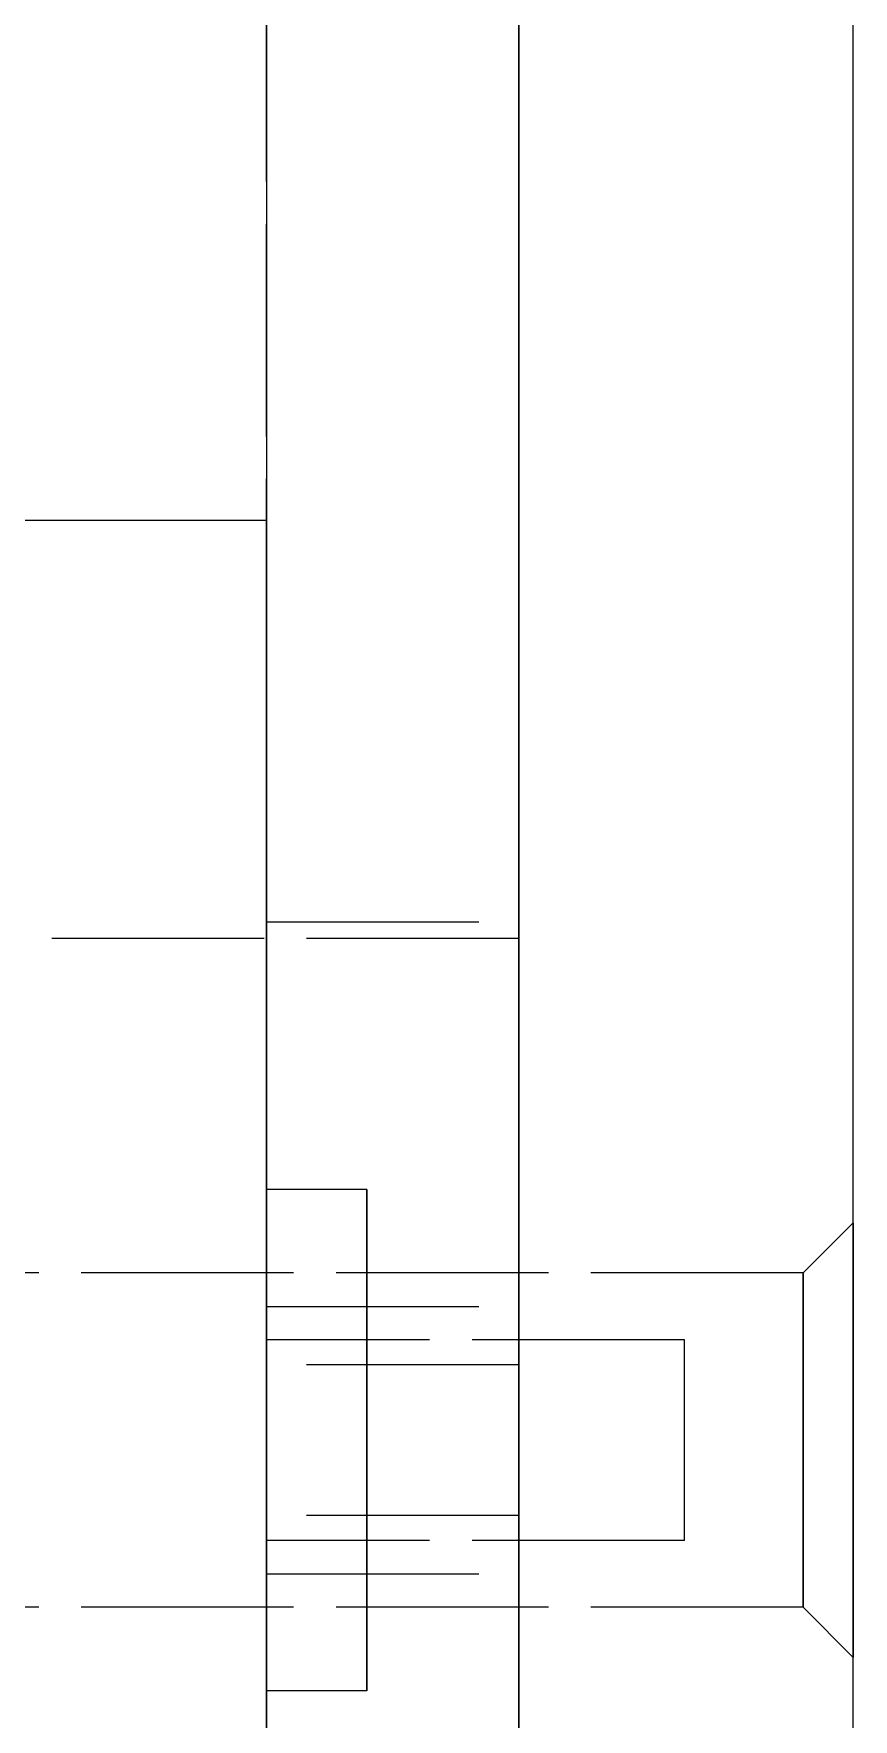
# Model space of a CAD drawing. Header units: millimetres. Extents: x -13 to 161, y -140 to 67.
# Drawn here: x 121.86 to 126.76, y -54.57 to -44.49 of the extents above; entities that cross this region are included whole.
import ezdxf

# ---------------------------------------------------------------- set-up
doc = ezdxf.new("R2010")
doc.units = ezdxf.units.MM
doc.linetypes.add('DASHED', pattern=[1.524, 1.27, -0.254])
doc.layers.add('HIDDEN', color=8, linetype='DASHED')
doc.layers.add('VISIBLE', color=7, linetype='CONTINUOUS')

msp = doc.modelspace()

# ---------------------------------------------------------------- linework, layer by layer
at = {"layer": 'HIDDEN'}
for points in [[(123.25, -117), (123.25, -11.5)], [(124.76, -117), (124.76, -11.5)], [(124.76, -77.4), (124.76, -28.4)], [(126.76, -77.4), (126.76, -28.4)], [(123.25, -52.9), (123.25, -52.8127), (123.25, -52.7254), (123.25, -52.6381), (123.25, -52.55079), (123.25, -52.46349), (123.25, -52.37619), (123.25, -52.28889), (123.25, -52.20159), (123.25, -52.11429), (123.25, -52.02698), (123.25, -51.93968), (123.25, -51.85238), (123.25, -51.76508), (123.25, -51.67778), (123.25, -51.59048), (123.25, -51.50317), (123.25, -51.41587), (123.25, -51.32857), (123.25, -51.24127), (123.25, -51.15397), (123.25, -51.06667), (123.25, -50.97937), (123.25, -50.89206), (123.25, -50.80476), (123.25, -50.71746), (123.25, -50.63016), (123.25, -50.54286), (123.25, -50.45556), (123.25, -50.36825), (123.25, -50.28095), (123.25, -50.19365), (123.25, -50.10635), (123.25, -50.01905), (123.25, -49.93175), (123.25, -49.84444), (123.25, -49.75714), (123.25, -49.66984), (123.25, -49.58254), (123.25, -49.49524), (123.25, -49.40794), (123.25, -49.32063), (123.25, -49.23333), (123.25, -49.14603), (123.25, -49.05873), (123.25, -48.97143), (123.25, -48.88413), (123.25, -48.79683), (123.25, -48.70952), (123.25, -48.62222), (123.25, -48.53492), (123.25, -48.44762), (123.25, -48.36032), (123.25, -48.27302), (123.25, -48.18571), (123.25, -48.09841), (123.25, -48.01111), (123.25, -47.92381), (123.25, -47.83651), (123.25, -47.74921), (123.25, -47.6619), (123.25, -47.5746), (123.25, -47.4873), (123.25, -47.4)], [(123.25, -47.4), (123.25, -47.5746), (123.25, -47.74921), (123.25, -47.92381), (123.25, -48.09841), (123.25, -48.27302), (123.25, -48.44762), (123.25, -48.62222), (123.25, -48.79683), (123.25, -48.97143), (123.25, -49.14603), (123.25, -49.32063), (123.25, -49.49524), (123.25, -49.66984), (123.25, -49.84444), (123.25, -50.01905), (123.25, -50.19365), (123.25, -50.36825), (123.25, -50.54286), (123.25, -50.71746), (123.25, -50.89206), (123.25, -51.06667), (123.25, -51.24127), (123.25, -51.41587), (123.25, -51.59048), (123.25, -51.76508), (123.25, -51.93968), (123.25, -52.11429), (123.25, -52.28889), (123.25, -52.46349), (123.25, -52.6381), (123.25, -52.8127), (123.25, -52.9873), (123.25, -53.1619), (123.25, -53.33651), (123.25, -53.51111), (123.25, -53.68571), (123.25, -53.86032), (123.25, -54.03492), (123.25, -54.20952), (123.25, -54.38413), (123.25, -54.55873), (123.25, -54.73333)], [(123.25, -54.62222), (123.25, -54.52381), (123.25, -54.4254), (123.25, -54.32698), (123.25, -54.22857), (123.25, -54.13016), (123.25, -54.03175), (123.25, -53.93333), (123.25, -53.83492), (123.25, -53.73651), (123.25, -53.6381), (123.25, -53.53968), (123.25, -53.44127), (123.25, -53.34286), (123.25, -53.24444), (123.25, -53.14603), (123.25, -53.04762), (123.25, -52.94921), (123.25, -52.85079), (123.25, -52.75238), (123.25, -52.65397), (123.25, -52.55556), (123.25, -52.45714), (123.25, -52.35873), (123.25, -52.26032), (123.25, -52.1619), (123.25, -52.06349), (123.25, -51.96508), (123.25, -51.86667), (123.25, -51.76825), (123.25, -51.66984), (123.25, -51.57143), (123.25, -51.47302), (123.25, -51.3746), (123.25, -51.27619), (123.25, -51.17778), (123.25, -51.07937), (123.25, -50.98095), (123.25, -50.88254), (123.25, -50.78413), (123.25, -50.68571), (123.25, -50.5873), (123.25, -50.48889), (123.25, -50.39048), (123.25, -50.29206), (123.25, -50.19365), (123.25, -50.09524), (123.25, -49.99683), (123.25, -49.89841), (123.25, -49.8)], [(123.25, -49.8), (123.25, -49.89841), (123.25, -49.99683), (123.25, -50.09524), (123.25, -50.19365), (123.25, -50.29206), (123.25, -50.39048), (123.25, -50.48889), (123.25, -50.5873), (123.25, -50.68571), (123.25, -50.78413), (123.25, -50.88254), (123.25, -50.98095), (123.25, -51.07937), (123.25, -51.17778), (123.25, -51.27619), (123.25, -51.3746), (123.25, -51.47302), (123.25, -51.57143), (123.25, -51.66984), (123.25, -51.76825), (123.25, -51.86667), (123.25, -51.96508), (123.25, -52.06349), (123.25, -52.1619), (123.25, -52.26032), (123.25, -52.35873), (123.25, -52.45714), (123.25, -52.55556), (123.25, -52.65397), (123.25, -52.75238), (123.25, -52.85079), (123.25, -52.94921), (123.25, -53.04762), (123.25, -53.14603), (123.25, -53.24444), (123.25, -53.34286), (123.25, -53.44127), (123.25, -53.53968), (123.25, -53.6381), (123.25, -53.73651), (123.25, -53.83492), (123.25, -53.93333), (123.25, -54.03175), (123.25, -54.13016), (123.25, -54.22857), (123.25, -54.32698), (123.25, -54.4254), (123.25, -54.52381), (123.25, -54.62222)], [(123.25, -49.8), (124.76, -49.8)], [(124.76, -54.62222), (124.76, -54.52381), (124.76, -54.4254), (124.76, -54.32698), (124.76, -54.22857), (124.76, -54.13016), (124.76, -54.03175), (124.76, -53.93333), (124.76, -53.83492), (124.76, -53.73651), (124.76, -53.6381), (124.76, -53.53968), (124.76, -53.44127), (124.76, -53.34286), (124.76, -53.24444), (124.76, -53.14603), (124.76, -53.04762), (124.76, -52.94921), (124.76, -52.85079), (124.76, -52.75238), (124.76, -52.65397), (124.76, -52.55556), (124.76, -52.45714), (124.76, -52.35873), (124.76, -52.26032), (124.76, -52.1619), (124.76, -52.06349), (124.76, -51.96508), (124.76, -51.86667), (124.76, -51.76825), (124.76, -51.66984), (124.76, -51.57143), (124.76, -51.47302), (124.76, -51.3746), (124.76, -51.27619), (124.76, -51.17778), (124.76, -51.07937), (124.76, -50.98095), (124.76, -50.88254), (124.76, -50.78413), (124.76, -50.68571), (124.76, -50.5873), (124.76, -50.48889), (124.76, -50.39048), (124.76, -50.29206), (124.76, -50.19365), (124.76, -50.09524), (124.76, -49.99683), (124.76, -49.89841), (124.76, -49.8)], [(124.76, -49.8), (124.76, -49.89841), (124.76, -49.99683), (124.76, -50.09524), (124.76, -50.19365), (124.76, -50.29206), (124.76, -50.39048), (124.76, -50.48889), (124.76, -50.5873), (124.76, -50.68571), (124.76, -50.78413), (124.76, -50.88254), (124.76, -50.98095), (124.76, -51.07937), (124.76, -51.17778), (124.76, -51.27619), (124.76, -51.3746), (124.76, -51.47302), (124.76, -51.57143), (124.76, -51.66984), (124.76, -51.76825), (124.76, -51.86667), (124.76, -51.96508), (124.76, -52.06349), (124.76, -52.1619), (124.76, -52.26032), (124.76, -52.35873), (124.76, -52.45714), (124.76, -52.55556), (124.76, -52.65397), (124.76, -52.75238), (124.76, -52.85079), (124.76, -52.94921), (124.76, -53.04762), (124.76, -53.14603), (124.76, -53.24444), (124.76, -53.34286), (124.76, -53.44127), (124.76, -53.53968), (124.76, -53.6381), (124.76, -53.73651), (124.76, -53.83492), (124.76, -53.93333), (124.76, -54.03175), (124.76, -54.13016), (124.76, -54.22857), (124.76, -54.32698), (124.76, -54.4254), (124.76, -54.52381), (124.76, -54.62222)], [(124.76, -49.9), (104.76, -49.9)], [(124.76, -52.9), (124.76, -52.85238), (124.76, -52.80476), (124.76, -52.75714), (124.76, -52.70952), (124.76, -52.6619), (124.76, -52.61429), (124.76, -52.56667), (124.76, -52.51905), (124.76, -52.47143), (124.76, -52.42381), (124.76, -52.37619), (124.76, -52.32857), (124.76, -52.28095), (124.76, -52.23333), (124.76, -52.18571), (124.76, -52.1381), (124.76, -52.09048), (124.76, -52.04286), (124.76, -51.99524), (124.76, -51.94762), (124.76, -51.9), (124.76, -51.85238), (124.76, -51.80476), (124.76, -51.75714), (124.76, -51.70952), (124.76, -51.6619), (124.76, -51.61429), (124.76, -51.56667), (124.76, -51.51905), (124.76, -51.47143), (124.76, -51.42381), (124.76, -51.37619), (124.76, -51.32857), (124.76, -51.28095), (124.76, -51.23333), (124.76, -51.18571), (124.76, -51.1381), (124.76, -51.09048), (124.76, -51.04286), (124.76, -50.99524), (124.76, -50.94762), (124.76, -50.9), (124.76, -50.85238), (124.76, -50.80476), (124.76, -50.75714), (124.76, -50.70952), (124.76, -50.6619), (124.76, -50.61429), (124.76, -50.56667), (124.76, -50.51905), (124.76, -50.47143), (124.76, -50.42381), (124.76, -50.37619), (124.76, -50.32857), (124.76, -50.28095), (124.76, -50.23333), (124.76, -50.18571), (124.76, -50.1381), (124.76, -50.09048), (124.76, -50.04286), (124.76, -49.99524), (124.76, -49.94762), (124.76, -49.9)], [(124.76, -49.9), (124.76, -49.99524), (124.76, -50.09048), (124.76, -50.18571), (124.76, -50.28095), (124.76, -50.37619), (124.76, -50.47143), (124.76, -50.56667), (124.76, -50.6619), (124.76, -50.75714), (124.76, -50.85238), (124.76, -50.94762), (124.76, -51.04286), (124.76, -51.1381), (124.76, -51.23333), (124.76, -51.32857), (124.76, -51.42381), (124.76, -51.51905), (124.76, -51.61429), (124.76, -51.70952), (124.76, -51.80476), (124.76, -51.9), (124.76, -51.99524), (124.76, -52.09048), (124.76, -52.18571), (124.76, -52.28095), (124.76, -52.37619), (124.76, -52.47143), (124.76, -52.56667), (124.76, -52.6619), (124.76, -52.75714), (124.76, -52.85238), (124.76, -52.94762), (124.76, -53.04286), (124.76, -53.1381), (124.76, -53.23333), (124.76, -53.32857), (124.76, -53.42381), (124.76, -53.51905), (124.76, -53.61429), (124.76, -53.70952), (124.76, -53.80476), (124.76, -53.9), (124.76, -53.99524), (124.76, -54.09048), (124.76, -54.18571), (124.76, -54.28095), (124.76, -54.37619), (124.76, -54.47143), (124.76, -54.56667), (124.76, -54.6619)], [(123.25, -52.9), (123.25, -52.87619), (123.25, -52.85238), (123.25, -52.82857), (123.25, -52.80476), (123.25, -52.78095), (123.25, -52.75714), (123.25, -52.73333), (123.25, -52.70952), (123.25, -52.68571), (123.25, -52.6619), (123.25, -52.6381), (123.25, -52.61429), (123.25, -52.59048), (123.25, -52.56667), (123.25, -52.54286), (123.25, -52.51905), (123.25, -52.49524), (123.25, -52.47143), (123.25, -52.44762), (123.25, -52.42381), (123.25, -52.4), (123.25, -52.37619), (123.25, -52.35238), (123.25, -52.32857), (123.25, -52.30476), (123.25, -52.28095), (123.25, -52.25714), (123.25, -52.23333), (123.25, -52.20952), (123.25, -52.18571), (123.25, -52.1619), (123.25, -52.1381), (123.25, -52.11429), (123.25, -52.09048), (123.25, -52.06667), (123.25, -52.04286), (123.25, -52.01905), (123.25, -51.99524), (123.25, -51.97143), (123.25, -51.94762), (123.25, -51.92381), (123.25, -51.9), (123.25, -51.87619), (123.25, -51.85238), (123.25, -51.82857), (123.25, -51.80476), (123.25, -51.78095), (123.25, -51.75714), (123.25, -51.73333), (123.25, -51.70952), (123.25, -51.68571), (123.25, -51.6619), (123.25, -51.6381), (123.25, -51.61429), (123.25, -51.59048), (123.25, -51.56667), (123.25, -51.54286), (123.25, -51.51905), (123.25, -51.49524), (123.25, -51.47143), (123.25, -51.44762), (123.25, -51.42381), (123.25, -51.4)], [(123.25, -51.4), (123.25, -51.44762), (123.25, -51.49524), (123.25, -51.54286), (123.25, -51.59048), (123.25, -51.6381), (123.25, -51.68571), (123.25, -51.73333), (123.25, -51.78095), (123.25, -51.82857), (123.25, -51.87619), (123.25, -51.92381), (123.25, -51.97143), (123.25, -52.01905), (123.25, -52.06667), (123.25, -52.11429), (123.25, -52.1619), (123.25, -52.20952), (123.25, -52.25714), (123.25, -52.30476), (123.25, -52.35238), (123.25, -52.4), (123.25, -52.44762), (123.25, -52.49524), (123.25, -52.54286), (123.25, -52.59048), (123.25, -52.6381), (123.25, -52.68571), (123.25, -52.73333), (123.25, -52.78095), (123.25, -52.82857), (123.25, -52.87619), (123.25, -52.92381), (123.25, -52.97143), (123.25, -53.01905), (123.25, -53.06667), (123.25, -53.11429), (123.25, -53.1619), (123.25, -53.20952), (123.25, -53.25714), (123.25, -53.30476), (123.25, -53.35238), (123.25, -53.4), (123.25, -53.44762), (123.25, -53.49524), (123.25, -53.54286), (123.25, -53.59048), (123.25, -53.6381), (123.25, -53.68571), (123.25, -53.73333), (123.25, -53.78095), (123.25, -53.82857), (123.25, -53.87619), (123.25, -53.92381), (123.25, -53.97143), (123.25, -54.01905), (123.25, -54.06667), (123.25, -54.11429), (123.25, -54.1619), (123.25, -54.20952), (123.25, -54.25714), (123.25, -54.30476), (123.25, -54.35238), (123.25, -54.4)], [(123.85, -51.4), (123.25, -51.4)], [(123.85, -52.9), (123.85, -52.87619), (123.85, -52.85238), (123.85, -52.82857), (123.85, -52.80476), (123.85, -52.78095), (123.85, -52.75714), (123.85, -52.73333), (123.85, -52.70952), (123.85, -52.68571), (123.85, -52.6619), (123.85, -52.6381), (123.85, -52.61429), (123.85, -52.59048), (123.85, -52.56667), (123.85, -52.54286), (123.85, -52.51905), (123.85, -52.49524), (123.85, -52.47143), (123.85, -52.44762), (123.85, -52.42381), (123.85, -52.4), (123.85, -52.37619), (123.85, -52.35238), (123.85, -52.32857), (123.85, -52.30476), (123.85, -52.28095), (123.85, -52.25714), (123.85, -52.23333), (123.85, -52.20952), (123.85, -52.18571), (123.85, -52.1619), (123.85, -52.1381), (123.85, -52.11429), (123.85, -52.09048), (123.85, -52.06667), (123.85, -52.04286), (123.85, -52.01905), (123.85, -51.99524), (123.85, -51.97143), (123.85, -51.94762), (123.85, -51.92381), (123.85, -51.9), (123.85, -51.87619), (123.85, -51.85238), (123.85, -51.82857), (123.85, -51.80476), (123.85, -51.78095), (123.85, -51.75714), (123.85, -51.73333), (123.85, -51.70952), (123.85, -51.68571), (123.85, -51.6619), (123.85, -51.6381), (123.85, -51.61429), (123.85, -51.59048), (123.85, -51.56667), (123.85, -51.54286), (123.85, -51.51905), (123.85, -51.49524), (123.85, -51.47143), (123.85, -51.44762), (123.85, -51.42381), (123.85, -51.4)], [(123.85, -51.4), (123.85, -51.44762), (123.85, -51.49524), (123.85, -51.54286), (123.85, -51.59048), (123.85, -51.6381), (123.85, -51.68571), (123.85, -51.73333), (123.85, -51.78095), (123.85, -51.82857), (123.85, -51.87619), (123.85, -51.92381), (123.85, -51.97143), (123.85, -52.01905), (123.85, -52.06667), (123.85, -52.11429), (123.85, -52.1619), (123.85, -52.20952), (123.85, -52.25714), (123.85, -52.30476), (123.85, -52.35238), (123.85, -52.4), (123.85, -52.44762), (123.85, -52.49524), (123.85, -52.54286), (123.85, -52.59048), (123.85, -52.6381), (123.85, -52.68571), (123.85, -52.73333), (123.85, -52.78095), (123.85, -52.82857), (123.85, -52.87619), (123.85, -52.92381), (123.85, -52.97143), (123.85, -53.01905), (123.85, -53.06667), (123.85, -53.11429), (123.85, -53.1619), (123.85, -53.20952), (123.85, -53.25714), (123.85, -53.30476), (123.85, -53.35238), (123.85, -53.4), (123.85, -53.44762), (123.85, -53.49524), (123.85, -53.54286), (123.85, -53.59048), (123.85, -53.6381), (123.85, -53.68571), (123.85, -53.73333), (123.85, -53.78095), (123.85, -53.82857), (123.85, -53.87619), (123.85, -53.92381), (123.85, -53.97143), (123.85, -54.01905), (123.85, -54.06667), (123.85, -54.11429), (123.85, -54.1619), (123.85, -54.20952), (123.85, -54.25714), (123.85, -54.30476), (123.85, -54.35238), (123.85, -54.4)], [(126.46, -51.9), (126.76, -51.6)], [(126.76, -52.9), (126.76, -52.87937), (126.76, -52.85873), (126.76, -52.8381), (126.76, -52.81746), (126.76, -52.79683), (126.76, -52.77619), (126.76, -52.75556), (126.76, -52.73492), (126.76, -52.71429), (126.76, -52.69365), (126.76, -52.67302), (126.76, -52.65238), (126.76, -52.63175), (126.76, -52.61111), (126.76, -52.59048), (126.76, -52.56984), (126.76, -52.54921), (126.76, -52.52857), (126.76, -52.50794), (126.76, -52.4873), (126.76, -52.46667), (126.76, -52.44603), (126.76, -52.4254), (126.76, -52.40476), (126.76, -52.38413), (126.76, -52.36349), (126.76, -52.34286), (126.76, -52.32222), (126.76, -52.30159), (126.76, -52.28095), (126.76, -52.26032), (126.76, -52.23968), (126.76, -52.21905), (126.76, -52.19841), (126.76, -52.17778), (126.76, -52.15714), (126.76, -52.13651), (126.76, -52.11587), (126.76, -52.09524), (126.76, -52.0746), (126.76, -52.05397), (126.76, -52.03333), (126.76, -52.0127), (126.76, -51.99206), (126.76, -51.97143), (126.76, -51.95079), (126.76, -51.93016), (126.76, -51.90952), (126.76, -51.88889), (126.76, -51.86825), (126.76, -51.84762), (126.76, -51.82698), (126.76, -51.80635), (126.76, -51.78571), (126.76, -51.76508), (126.76, -51.74444), (126.76, -51.72381), (126.76, -51.70317), (126.76, -51.68254), (126.76, -51.6619), (126.76, -51.64127), (126.76, -51.62063), (126.76, -51.6)], [(126.76, -51.6), (126.76, -51.64127), (126.76, -51.68254), (126.76, -51.72381), (126.76, -51.76508), (126.76, -51.80635), (126.76, -51.84762), (126.76, -51.88889), (126.76, -51.93016), (126.76, -51.97143), (126.76, -52.0127), (126.76, -52.05397), (126.76, -52.09524), (126.76, -52.13651), (126.76, -52.17778), (126.76, -52.21905), (126.76, -52.26032), (126.76, -52.30159), (126.76, -52.34286), (126.76, -52.38413), (126.76, -52.4254), (126.76, -52.46667), (126.76, -52.50794), (126.76, -52.54921), (126.76, -52.59048), (126.76, -52.63175), (126.76, -52.67302), (126.76, -52.71429), (126.76, -52.75556), (126.76, -52.79683), (126.76, -52.8381), (126.76, -52.87937), (126.76, -52.92063), (126.76, -52.9619), (126.76, -53.00317), (126.76, -53.04444), (126.76, -53.08571), (126.76, -53.12698), (126.76, -53.16825), (126.76, -53.20952), (126.76, -53.25079), (126.76, -53.29206), (126.76, -53.33333), (126.76, -53.3746), (126.76, -53.41587), (126.76, -53.45714), (126.76, -53.49841), (126.76, -53.53968), (126.76, -53.58095), (126.76, -53.62222), (126.76, -53.66349), (126.76, -53.70476), (126.76, -53.74603), (126.76, -53.7873), (126.76, -53.82857), (126.76, -53.86984), (126.76, -53.91111), (126.76, -53.95238), (126.76, -53.99365), (126.76, -54.03492), (126.76, -54.07619), (126.76, -54.11746), (126.76, -54.15873), (126.76, -54.2)], [(126.46, -51.9), (98.06, -51.9)], [(126.46, -52.9), (126.46, -52.88413), (126.46, -52.86825), (126.46, -52.85238), (126.46, -52.83651), (126.46, -52.82063), (126.46, -52.80476), (126.46, -52.78889), (126.46, -52.77302), (126.46, -52.75714), (126.46, -52.74127), (126.46, -52.7254), (126.46, -52.70952), (126.46, -52.69365), (126.46, -52.67778), (126.46, -52.6619), (126.46, -52.64603), (126.46, -52.63016), (126.46, -52.61429), (126.46, -52.59841), (126.46, -52.58254), (126.46, -52.56667), (126.46, -52.55079), (126.46, -52.53492), (126.46, -52.51905), (126.46, -52.50317), (126.46, -52.4873), (126.46, -52.47143), (126.46, -52.45556), (126.46, -52.43968), (126.46, -52.42381), (126.46, -52.40794), (126.46, -52.39206), (126.46, -52.37619), (126.46, -52.36032), (126.46, -52.34444), (126.46, -52.32857), (126.46, -52.3127), (126.46, -52.29683), (126.46, -52.28095), (126.46, -52.26508), (126.46, -52.24921), (126.46, -52.23333), (126.46, -52.21746), (126.46, -52.20159), (126.46, -52.18571), (126.46, -52.16984), (126.46, -52.15397), (126.46, -52.1381), (126.46, -52.12222), (126.46, -52.10635), (126.46, -52.09048), (126.46, -52.0746), (126.46, -52.05873), (126.46, -52.04286), (126.46, -52.02698), (126.46, -52.01111), (126.46, -51.99524), (126.46, -51.97937), (126.46, -51.96349), (126.46, -51.94762), (126.46, -51.93175), (126.46, -51.91587), (126.46, -51.9)], [(126.46, -51.9), (126.46, -51.93175), (126.46, -51.96349), (126.46, -51.99524), (126.46, -52.02698), (126.46, -52.05873), (126.46, -52.09048), (126.46, -52.12222), (126.46, -52.15397), (126.46, -52.18571), (126.46, -52.21746), (126.46, -52.24921), (126.46, -52.28095), (126.46, -52.3127), (126.46, -52.34444), (126.46, -52.37619), (126.46, -52.40794), (126.46, -52.43968), (126.46, -52.47143), (126.46, -52.50317), (126.46, -52.53492), (126.46, -52.56667), (126.46, -52.59841), (126.46, -52.63016), (126.46, -52.6619), (126.46, -52.69365), (126.46, -52.7254), (126.46, -52.75714), (126.46, -52.78889), (126.46, -52.82063), (126.46, -52.85238), (126.46, -52.88413), (126.46, -52.91587), (126.46, -52.94762), (126.46, -52.97937), (126.46, -53.01111), (126.46, -53.04286), (126.46, -53.0746), (126.46, -53.10635), (126.46, -53.1381), (126.46, -53.16984), (126.46, -53.20159), (126.46, -53.23333), (126.46, -53.26508), (126.46, -53.29683), (126.46, -53.32857), (126.46, -53.36032), (126.46, -53.39206), (126.46, -53.42381), (126.46, -53.45556), (126.46, -53.4873), (126.46, -53.51905), (126.46, -53.55079), (126.46, -53.58254), (126.46, -53.61429), (126.46, -53.64603), (126.46, -53.67778), (126.46, -53.70952), (126.46, -53.74127), (126.46, -53.77302), (126.46, -53.80476), (126.46, -53.83651), (126.46, -53.86825), (126.46, -53.9)], [(123.25, -52.45), (123.25, -52.44444), (123.25, -52.43889), (123.25, -52.43333), (123.25, -52.42778), (123.25, -52.42222), (123.25, -52.41667), (123.25, -52.41111), (123.25, -52.40556), (123.25, -52.4), (123.25, -52.39444), (123.25, -52.38889), (123.25, -52.38333), (123.25, -52.37778), (123.25, -52.37222), (123.25, -52.36667), (123.25, -52.36111), (123.25, -52.35556), (123.25, -52.35), (123.25, -52.34444), (123.25, -52.33889), (123.25, -52.33333), (123.25, -52.32778), (123.25, -52.32222), (123.25, -52.31667), (123.25, -52.31111), (123.25, -52.30556), (123.25, -52.3), (123.25, -52.29444), (123.25, -52.28889), (123.25, -52.28333), (123.25, -52.27778), (123.25, -52.27222), (123.25, -52.26667), (123.25, -52.26111), (123.25, -52.25556), (123.25, -52.25), (123.25, -52.24444), (123.25, -52.23889), (123.25, -52.23333), (123.25, -52.22778), (123.25, -52.22222), (123.25, -52.21667), (123.25, -52.21111), (123.25, -52.20556), (123.25, -52.2), (123.25, -52.19444), (123.25, -52.18889), (123.25, -52.18333), (123.25, -52.17778), (123.25, -52.17222), (123.25, -52.16667), (123.25, -52.16111), (123.25, -52.15556), (123.25, -52.15), (123.25, -52.14444), (123.25, -52.13889), (123.25, -52.13333), (123.25, -52.12778), (123.25, -52.12222), (123.25, -52.11667), (123.25, -52.11111), (123.25, -52.10556), (123.25, -52.1)], [(123.25, -52.1), (123.25, -52.10556), (123.25, -52.11111), (123.25, -52.11667), (123.25, -52.12222), (123.25, -52.12778), (123.25, -52.13333), (123.25, -52.13889), (123.25, -52.14444), (123.25, -52.15), (123.25, -52.15556), (123.25, -52.16111), (123.25, -52.16667), (123.25, -52.17222), (123.25, -52.17778), (123.25, -52.18333), (123.25, -52.18889), (123.25, -52.19444), (123.25, -52.2), (123.25, -52.20556), (123.25, -52.21111), (123.25, -52.21667), (123.25, -52.22222), (123.25, -52.22778), (123.25, -52.23333), (123.25, -52.23889), (123.25, -52.24444), (123.25, -52.25), (123.25, -52.25556), (123.25, -52.26111), (123.25, -52.26667), (123.25, -52.27222), (123.25, -52.27778), (123.25, -52.28333), (123.25, -52.28889), (123.25, -52.29444), (123.25, -52.3), (123.25, -52.30556), (123.25, -52.31111), (123.25, -52.31667), (123.25, -52.32222), (123.25, -52.32778), (123.25, -52.33333), (123.25, -52.33889), (123.25, -52.34444), (123.25, -52.35), (123.25, -52.35556), (123.25, -52.36111), (123.25, -52.36667), (123.25, -52.37222), (123.25, -52.37778), (123.25, -52.38333), (123.25, -52.38889), (123.25, -52.39444), (123.25, -52.4), (123.25, -52.40556), (123.25, -52.41111), (123.25, -52.41667), (123.25, -52.42222), (123.25, -52.42778), (123.25, -52.43333), (123.25, -52.43889), (123.25, -52.44444), (123.25, -52.45)], [(123.25, -52.45), (123.25, -52.44444), (123.25, -52.43889), (123.25, -52.43333), (123.25, -52.42778), (123.25, -52.42222), (123.25, -52.41667), (123.25, -52.41111), (123.25, -52.40556), (123.25, -52.4), (123.25, -52.39444), (123.25, -52.38889), (123.25, -52.38333), (123.25, -52.37778), (123.25, -52.37222), (123.25, -52.36667), (123.25, -52.36111), (123.25, -52.35556), (123.25, -52.35), (123.25, -52.34444), (123.25, -52.33889), (123.25, -52.33333), (123.25, -52.32778), (123.25, -52.32222), (123.25, -52.31667), (123.25, -52.31111), (123.25, -52.30556), (123.25, -52.3), (123.25, -52.29444), (123.25, -52.28889), (123.25, -52.28333), (123.25, -52.27778), (123.25, -52.27222), (123.25, -52.26667), (123.25, -52.26111), (123.25, -52.25556), (123.25, -52.25), (123.25, -52.24444), (123.25, -52.23889), (123.25, -52.23333), (123.25, -52.22778), (123.25, -52.22222), (123.25, -52.21667), (123.25, -52.21111), (123.25, -52.20556), (123.25, -52.2), (123.25, -52.19444), (123.25, -52.18889), (123.25, -52.18333), (123.25, -52.17778), (123.25, -52.17222), (123.25, -52.16667), (123.25, -52.16111), (123.25, -52.15556), (123.25, -52.15), (123.25, -52.14444), (123.25, -52.13889), (123.25, -52.13333), (123.25, -52.12778), (123.25, -52.12222), (123.25, -52.11667), (123.25, -52.11111), (123.25, -52.10556), (123.25, -52.1)], [(123.25, -52.1), (123.25, -52.10556), (123.25, -52.11111), (123.25, -52.11667), (123.25, -52.12222), (123.25, -52.12778), (123.25, -52.13333), (123.25, -52.13889), (123.25, -52.14444), (123.25, -52.15), (123.25, -52.15556), (123.25, -52.16111), (123.25, -52.16667), (123.25, -52.17222), (123.25, -52.17778), (123.25, -52.18333), (123.25, -52.18889), (123.25, -52.19444), (123.25, -52.2), (123.25, -52.20556), (123.25, -52.21111), (123.25, -52.21667), (123.25, -52.22222), (123.25, -52.22778), (123.25, -52.23333), (123.25, -52.23889), (123.25, -52.24444), (123.25, -52.25), (123.25, -52.25556), (123.25, -52.26111), (123.25, -52.26667), (123.25, -52.27222), (123.25, -52.27778), (123.25, -52.28333), (123.25, -52.28889), (123.25, -52.29444), (123.25, -52.3), (123.25, -52.30556), (123.25, -52.31111), (123.25, -52.31667), (123.25, -52.32222), (123.25, -52.32778), (123.25, -52.33333), (123.25, -52.33889), (123.25, -52.34444), (123.25, -52.35), (123.25, -52.35556), (123.25, -52.36111), (123.25, -52.36667), (123.25, -52.37222), (123.25, -52.37778), (123.25, -52.38333), (123.25, -52.38889), (123.25, -52.39444), (123.25, -52.4), (123.25, -52.40556), (123.25, -52.41111), (123.25, -52.41667), (123.25, -52.42222), (123.25, -52.42778), (123.25, -52.43333), (123.25, -52.43889), (123.25, -52.44444), (123.25, -52.45)], [(123.25, -52.1), (124.76, -52.1)], [(123.25, -52.1), (124.76, -52.1)], [(124.76, -52.45), (124.76, -52.44444), (124.76, -52.43889), (124.76, -52.43333), (124.76, -52.42778), (124.76, -52.42222), (124.76, -52.41667), (124.76, -52.41111), (124.76, -52.40556), (124.76, -52.4), (124.76, -52.39444), (124.76, -52.38889), (124.76, -52.38333), (124.76, -52.37778), (124.76, -52.37222), (124.76, -52.36667), (124.76, -52.36111), (124.76, -52.35556), (124.76, -52.35), (124.76, -52.34444), (124.76, -52.33889), (124.76, -52.33333), (124.76, -52.32778), (124.76, -52.32222), (124.76, -52.31667), (124.76, -52.31111), (124.76, -52.30556), (124.76, -52.3), (124.76, -52.29444), (124.76, -52.28889), (124.76, -52.28333), (124.76, -52.27778), (124.76, -52.27222), (124.76, -52.26667), (124.76, -52.26111), (124.76, -52.25556), (124.76, -52.25), (124.76, -52.24444), (124.76, -52.23889), (124.76, -52.23333), (124.76, -52.22778), (124.76, -52.22222), (124.76, -52.21667), (124.76, -52.21111), (124.76, -52.20556), (124.76, -52.2), (124.76, -52.19444), (124.76, -52.18889), (124.76, -52.18333), (124.76, -52.17778), (124.76, -52.17222), (124.76, -52.16667), (124.76, -52.16111), (124.76, -52.15556), (124.76, -52.15), (124.76, -52.14444), (124.76, -52.13889), (124.76, -52.13333), (124.76, -52.12778), (124.76, -52.12222), (124.76, -52.11667), (124.76, -52.11111), (124.76, -52.10556), (124.76, -52.1)], [(124.76, -52.1), (124.76, -52.10556), (124.76, -52.11111), (124.76, -52.11667), (124.76, -52.12222), (124.76, -52.12778), (124.76, -52.13333), (124.76, -52.13889), (124.76, -52.14444), (124.76, -52.15), (124.76, -52.15556), (124.76, -52.16111), (124.76, -52.16667), (124.76, -52.17222), (124.76, -52.17778), (124.76, -52.18333), (124.76, -52.18889), (124.76, -52.19444), (124.76, -52.2), (124.76, -52.20556), (124.76, -52.21111), (124.76, -52.21667), (124.76, -52.22222), (124.76, -52.22778), (124.76, -52.23333), (124.76, -52.23889), (124.76, -52.24444), (124.76, -52.25), (124.76, -52.25556), (124.76, -52.26111), (124.76, -52.26667), (124.76, -52.27222), (124.76, -52.27778), (124.76, -52.28333), (124.76, -52.28889), (124.76, -52.29444), (124.76, -52.3), (124.76, -52.30556), (124.76, -52.31111), (124.76, -52.31667), (124.76, -52.32222), (124.76, -52.32778), (124.76, -52.33333), (124.76, -52.33889), (124.76, -52.34444), (124.76, -52.35), (124.76, -52.35556), (124.76, -52.36111), (124.76, -52.36667), (124.76, -52.37222), (124.76, -52.37778), (124.76, -52.38333), (124.76, -52.38889), (124.76, -52.39444), (124.76, -52.4), (124.76, -52.40556), (124.76, -52.41111), (124.76, -52.41667), (124.76, -52.42222), (124.76, -52.42778), (124.76, -52.43333), (124.76, -52.43889), (124.76, -52.44444), (124.76, -52.45)], [(124.76, -52.45), (124.76, -52.44444), (124.76, -52.43889), (124.76, -52.43333), (124.76, -52.42778), (124.76, -52.42222), (124.76, -52.41667), (124.76, -52.41111), (124.76, -52.40556), (124.76, -52.4), (124.76, -52.39444), (124.76, -52.38889), (124.76, -52.38333), (124.76, -52.37778), (124.76, -52.37222), (124.76, -52.36667), (124.76, -52.36111), (124.76, -52.35556), (124.76, -52.35), (124.76, -52.34444), (124.76, -52.33889), (124.76, -52.33333), (124.76, -52.32778), (124.76, -52.32222), (124.76, -52.31667), (124.76, -52.31111), (124.76, -52.30556), (124.76, -52.3), (124.76, -52.29444), (124.76, -52.28889), (124.76, -52.28333), (124.76, -52.27778), (124.76, -52.27222), (124.76, -52.26667), (124.76, -52.26111), (124.76, -52.25556), (124.76, -52.25), (124.76, -52.24444), (124.76, -52.23889), (124.76, -52.23333), (124.76, -52.22778), (124.76, -52.22222), (124.76, -52.21667), (124.76, -52.21111), (124.76, -52.20556), (124.76, -52.2), (124.76, -52.19444), (124.76, -52.18889), (124.76, -52.18333), (124.76, -52.17778), (124.76, -52.17222), (124.76, -52.16667), (124.76, -52.16111), (124.76, -52.15556), (124.76, -52.15), (124.76, -52.14444), (124.76, -52.13889), (124.76, -52.13333), (124.76, -52.12778), (124.76, -52.12222), (124.76, -52.11667), (124.76, -52.11111), (124.76, -52.10556), (124.76, -52.1)], [(124.76, -52.1), (124.76, -52.10556), (124.76, -52.11111), (124.76, -52.11667), (124.76, -52.12222), (124.76, -52.12778), (124.76, -52.13333), (124.76, -52.13889), (124.76, -52.14444), (124.76, -52.15), (124.76, -52.15556), (124.76, -52.16111), (124.76, -52.16667), (124.76, -52.17222), (124.76, -52.17778), (124.76, -52.18333), (124.76, -52.18889), (124.76, -52.19444), (124.76, -52.2), (124.76, -52.20556), (124.76, -52.21111), (124.76, -52.21667), (124.76, -52.22222), (124.76, -52.22778), (124.76, -52.23333), (124.76, -52.23889), (124.76, -52.24444), (124.76, -52.25), (124.76, -52.25556), (124.76, -52.26111), (124.76, -52.26667), (124.76, -52.27222), (124.76, -52.27778), (124.76, -52.28333), (124.76, -52.28889), (124.76, -52.29444), (124.76, -52.3), (124.76, -52.30556), (124.76, -52.31111), (124.76, -52.31667), (124.76, -52.32222), (124.76, -52.32778), (124.76, -52.33333), (124.76, -52.33889), (124.76, -52.34444), (124.76, -52.35), (124.76, -52.35556), (124.76, -52.36111), (124.76, -52.36667), (124.76, -52.37222), (124.76, -52.37778), (124.76, -52.38333), (124.76, -52.38889), (124.76, -52.39444), (124.76, -52.4), (124.76, -52.40556), (124.76, -52.41111), (124.76, -52.41667), (124.76, -52.42222), (124.76, -52.42778), (124.76, -52.43333), (124.76, -52.43889), (124.76, -52.44444), (124.76, -52.45)], [(123.25, -53.5), (123.25, -52.3)], [(123.25, -53.5), (123.25, -52.3)], [(123.25, -53.5), (123.25, -52.3)], [(123.25, -53.5), (123.25, -52.3)], [(125.75, -52.3), (123.25, -52.3)], [(125.75, -52.3), (123.25, -52.3)], [(125.75, -52.3), (123.25, -52.3)], [(125.75, -52.3), (123.25, -52.3)], [(125.75, -53.5), (125.75, -52.3)], [(125.75, -53.5), (125.75, -52.3)], [(125.75, -53.5), (125.75, -52.3)], [(125.75, -53.5), (125.75, -52.3)], [(123.25, -53.35), (123.25, -52.45)], [(123.25, -52.45), (123.25, -53.35)], [(123.25, -53.35), (123.25, -52.45)], [(123.25, -52.45), (123.25, -53.35)], [(124.76, -52.45), (123.25, -52.45)], [(124.76, -52.45), (123.25, -52.45)], [(124.76, -52.45), (123.25, -52.45)], [(124.76, -52.45), (123.25, -52.45)], [(124.76, -53.35), (124.76, -52.45)], [(124.76, -52.45), (124.76, -53.35)], [(124.76, -53.35), (124.76, -52.45)], [(124.76, -52.45), (124.76, -53.35)], [(123.25, -54.64603), (123.25, -54.55873), (123.25, -54.47143), (123.25, -54.38413), (123.25, -54.29683), (123.25, -54.20952), (123.25, -54.12222), (123.25, -54.03492), (123.25, -53.94762), (123.25, -53.86032), (123.25, -53.77302), (123.25, -53.68571), (123.25, -53.59841), (123.25, -53.51111), (123.25, -53.42381), (123.25, -53.33651), (123.25, -53.24921), (123.25, -53.1619), (123.25, -53.0746), (123.25, -52.9873), (123.25, -52.9)], [(123.25, -54.4), (123.25, -54.37619), (123.25, -54.35238), (123.25, -54.32857), (123.25, -54.30476), (123.25, -54.28095), (123.25, -54.25714), (123.25, -54.23333), (123.25, -54.20952), (123.25, -54.18571), (123.25, -54.1619), (123.25, -54.1381), (123.25, -54.11429), (123.25, -54.09048), (123.25, -54.06667), (123.25, -54.04286), (123.25, -54.01905), (123.25, -53.99524), (123.25, -53.97143), (123.25, -53.94762), (123.25, -53.92381), (123.25, -53.9), (123.25, -53.87619), (123.25, -53.85238), (123.25, -53.82857), (123.25, -53.80476), (123.25, -53.78095), (123.25, -53.75714), (123.25, -53.73333), (123.25, -53.70952), (123.25, -53.68571), (123.25, -53.6619), (123.25, -53.6381), (123.25, -53.61429), (123.25, -53.59048), (123.25, -53.56667), (123.25, -53.54286), (123.25, -53.51905), (123.25, -53.49524), (123.25, -53.47143), (123.25, -53.44762), (123.25, -53.42381), (123.25, -53.4), (123.25, -53.37619), (123.25, -53.35238), (123.25, -53.32857), (123.25, -53.30476), (123.25, -53.28095), (123.25, -53.25714), (123.25, -53.23333), (123.25, -53.20952), (123.25, -53.18571), (123.25, -53.1619), (123.25, -53.1381), (123.25, -53.11429), (123.25, -53.09048), (123.25, -53.06667), (123.25, -53.04286), (123.25, -53.01905), (123.25, -52.99524), (123.25, -52.97143), (123.25, -52.94762), (123.25, -52.92381), (123.25, -52.9)], [(123.85, -54.4), (123.85, -54.37619), (123.85, -54.35238), (123.85, -54.32857), (123.85, -54.30476), (123.85, -54.28095), (123.85, -54.25714), (123.85, -54.23333), (123.85, -54.20952), (123.85, -54.18571), (123.85, -54.1619), (123.85, -54.1381), (123.85, -54.11429), (123.85, -54.09048), (123.85, -54.06667), (123.85, -54.04286), (123.85, -54.01905), (123.85, -53.99524), (123.85, -53.97143), (123.85, -53.94762), (123.85, -53.92381), (123.85, -53.9), (123.85, -53.87619), (123.85, -53.85238), (123.85, -53.82857), (123.85, -53.80476), (123.85, -53.78095), (123.85, -53.75714), (123.85, -53.73333), (123.85, -53.70952), (123.85, -53.68571), (123.85, -53.6619), (123.85, -53.6381), (123.85, -53.61429), (123.85, -53.59048), (123.85, -53.56667), (123.85, -53.54286), (123.85, -53.51905), (123.85, -53.49524), (123.85, -53.47143), (123.85, -53.44762), (123.85, -53.42381), (123.85, -53.4), (123.85, -53.37619), (123.85, -53.35238), (123.85, -53.32857), (123.85, -53.30476), (123.85, -53.28095), (123.85, -53.25714), (123.85, -53.23333), (123.85, -53.20952), (123.85, -53.18571), (123.85, -53.1619), (123.85, -53.1381), (123.85, -53.11429), (123.85, -53.09048), (123.85, -53.06667), (123.85, -53.04286), (123.85, -53.01905), (123.85, -52.99524), (123.85, -52.97143), (123.85, -52.94762), (123.85, -52.92381), (123.85, -52.9)], [(124.76, -54.61429), (124.76, -54.56667), (124.76, -54.51905), (124.76, -54.47143), (124.76, -54.42381), (124.76, -54.37619), (124.76, -54.32857), (124.76, -54.28095), (124.76, -54.23333), (124.76, -54.18571), (124.76, -54.1381), (124.76, -54.09048), (124.76, -54.04286), (124.76, -53.99524), (124.76, -53.94762), (124.76, -53.9), (124.76, -53.85238), (124.76, -53.80476), (124.76, -53.75714), (124.76, -53.70952), (124.76, -53.6619), (124.76, -53.61429), (124.76, -53.56667), (124.76, -53.51905), (124.76, -53.47143), (124.76, -53.42381), (124.76, -53.37619), (124.76, -53.32857), (124.76, -53.28095), (124.76, -53.23333), (124.76, -53.18571), (124.76, -53.1381), (124.76, -53.09048), (124.76, -53.04286), (124.76, -52.99524), (124.76, -52.94762), (124.76, -52.9)], [(126.46, -53.9), (126.46, -53.88413), (126.46, -53.86825), (126.46, -53.85238), (126.46, -53.83651), (126.46, -53.82063), (126.46, -53.80476), (126.46, -53.78889), (126.46, -53.77302), (126.46, -53.75714), (126.46, -53.74127), (126.46, -53.7254), (126.46, -53.70952), (126.46, -53.69365), (126.46, -53.67778), (126.46, -53.6619), (126.46, -53.64603), (126.46, -53.63016), (126.46, -53.61429), (126.46, -53.59841), (126.46, -53.58254), (126.46, -53.56667), (126.46, -53.55079), (126.46, -53.53492), (126.46, -53.51905), (126.46, -53.50317), (126.46, -53.4873), (126.46, -53.47143), (126.46, -53.45556), (126.46, -53.43968), (126.46, -53.42381), (126.46, -53.40794), (126.46, -53.39206), (126.46, -53.37619), (126.46, -53.36032), (126.46, -53.34444), (126.46, -53.32857), (126.46, -53.3127), (126.46, -53.29683), (126.46, -53.28095), (126.46, -53.26508), (126.46, -53.24921), (126.46, -53.23333), (126.46, -53.21746), (126.46, -53.20159), (126.46, -53.18571), (126.46, -53.16984), (126.46, -53.15397), (126.46, -53.1381), (126.46, -53.12222), (126.46, -53.10635), (126.46, -53.09048), (126.46, -53.0746), (126.46, -53.05873), (126.46, -53.04286), (126.46, -53.02698), (126.46, -53.01111), (126.46, -52.99524), (126.46, -52.97937), (126.46, -52.96349), (126.46, -52.94762), (126.46, -52.93175), (126.46, -52.91587), (126.46, -52.9)], [(126.76, -54.2), (126.76, -54.17937), (126.76, -54.15873), (126.76, -54.1381), (126.76, -54.11746), (126.76, -54.09683), (126.76, -54.07619), (126.76, -54.05556), (126.76, -54.03492), (126.76, -54.01429), (126.76, -53.99365), (126.76, -53.97302), (126.76, -53.95238), (126.76, -53.93175), (126.76, -53.91111), (126.76, -53.89048), (126.76, -53.86984), (126.76, -53.84921), (126.76, -53.82857), (126.76, -53.80794), (126.76, -53.7873), (126.76, -53.76667), (126.76, -53.74603), (126.76, -53.7254), (126.76, -53.70476), (126.76, -53.68413), (126.76, -53.66349), (126.76, -53.64286), (126.76, -53.62222), (126.76, -53.60159), (126.76, -53.58095), (126.76, -53.56032), (126.76, -53.53968), (126.76, -53.51905), (126.76, -53.49841), (126.76, -53.47778), (126.76, -53.45714), (126.76, -53.43651), (126.76, -53.41587), (126.76, -53.39524), (126.76, -53.3746), (126.76, -53.35397), (126.76, -53.33333), (126.76, -53.3127), (126.76, -53.29206), (126.76, -53.27143), (126.76, -53.25079), (126.76, -53.23016), (126.76, -53.20952), (126.76, -53.18889), (126.76, -53.16825), (126.76, -53.14762), (126.76, -53.12698), (126.76, -53.10635), (126.76, -53.08571), (126.76, -53.06508), (126.76, -53.04444), (126.76, -53.02381), (126.76, -53.00317), (126.76, -52.98254), (126.76, -52.9619), (126.76, -52.94127), (126.76, -52.92063), (126.76, -52.9)], [(123.25, -53.35), (123.25, -53.35556), (123.25, -53.36111), (123.25, -53.36667), (123.25, -53.37222), (123.25, -53.37778), (123.25, -53.38333), (123.25, -53.38889), (123.25, -53.39444), (123.25, -53.4), (123.25, -53.40556), (123.25, -53.41111), (123.25, -53.41667), (123.25, -53.42222), (123.25, -53.42778), (123.25, -53.43333), (123.25, -53.43889), (123.25, -53.44444), (123.25, -53.45), (123.25, -53.45556), (123.25, -53.46111), (123.25, -53.46667), (123.25, -53.47222), (123.25, -53.47778), (123.25, -53.48333), (123.25, -53.48889), (123.25, -53.49444), (123.25, -53.5), (123.25, -53.50556), (123.25, -53.51111), (123.25, -53.51667), (123.25, -53.52222), (123.25, -53.52778), (123.25, -53.53333), (123.25, -53.53889), (123.25, -53.54444), (123.25, -53.55), (123.25, -53.55556), (123.25, -53.56111), (123.25, -53.56667), (123.25, -53.57222), (123.25, -53.57778), (123.25, -53.58333), (123.25, -53.58889), (123.25, -53.59444), (123.25, -53.6), (123.25, -53.60556), (123.25, -53.61111), (123.25, -53.61667), (123.25, -53.62222), (123.25, -53.62778), (123.25, -53.63333), (123.25, -53.63889), (123.25, -53.64444), (123.25, -53.65), (123.25, -53.65556), (123.25, -53.66111), (123.25, -53.66667), (123.25, -53.67222), (123.25, -53.67778), (123.25, -53.68333), (123.25, -53.68889), (123.25, -53.69444), (123.25, -53.7)], [(123.25, -53.7), (123.25, -53.69444), (123.25, -53.68889), (123.25, -53.68333), (123.25, -53.67778), (123.25, -53.67222), (123.25, -53.66667), (123.25, -53.66111), (123.25, -53.65556), (123.25, -53.65), (123.25, -53.64444), (123.25, -53.63889), (123.25, -53.63333), (123.25, -53.62778), (123.25, -53.62222), (123.25, -53.61667), (123.25, -53.61111), (123.25, -53.60556), (123.25, -53.6), (123.25, -53.59444), (123.25, -53.58889), (123.25, -53.58333), (123.25, -53.57778), (123.25, -53.57222), (123.25, -53.56667), (123.25, -53.56111), (123.25, -53.55556), (123.25, -53.55), (123.25, -53.54444), (123.25, -53.53889), (123.25, -53.53333), (123.25, -53.52778), (123.25, -53.52222), (123.25, -53.51667), (123.25, -53.51111), (123.25, -53.50556), (123.25, -53.5), (123.25, -53.49444), (123.25, -53.48889), (123.25, -53.48333), (123.25, -53.47778), (123.25, -53.47222), (123.25, -53.46667), (123.25, -53.46111), (123.25, -53.45556), (123.25, -53.45), (123.25, -53.44444), (123.25, -53.43889), (123.25, -53.43333), (123.25, -53.42778), (123.25, -53.42222), (123.25, -53.41667), (123.25, -53.41111), (123.25, -53.40556), (123.25, -53.4), (123.25, -53.39444), (123.25, -53.38889), (123.25, -53.38333), (123.25, -53.37778), (123.25, -53.37222), (123.25, -53.36667), (123.25, -53.36111), (123.25, -53.35556), (123.25, -53.35)], [(123.25, -53.35), (123.25, -53.35556), (123.25, -53.36111), (123.25, -53.36667), (123.25, -53.37222), (123.25, -53.37778), (123.25, -53.38333), (123.25, -53.38889), (123.25, -53.39444), (123.25, -53.4), (123.25, -53.40556), (123.25, -53.41111), (123.25, -53.41667), (123.25, -53.42222), (123.25, -53.42778), (123.25, -53.43333), (123.25, -53.43889), (123.25, -53.44444), (123.25, -53.45), (123.25, -53.45556), (123.25, -53.46111), (123.25, -53.46667), (123.25, -53.47222), (123.25, -53.47778), (123.25, -53.48333), (123.25, -53.48889), (123.25, -53.49444), (123.25, -53.5), (123.25, -53.50556), (123.25, -53.51111), (123.25, -53.51667), (123.25, -53.52222), (123.25, -53.52778), (123.25, -53.53333), (123.25, -53.53889), (123.25, -53.54444), (123.25, -53.55), (123.25, -53.55556), (123.25, -53.56111), (123.25, -53.56667), (123.25, -53.57222), (123.25, -53.57778), (123.25, -53.58333), (123.25, -53.58889), (123.25, -53.59444), (123.25, -53.6), (123.25, -53.60556), (123.25, -53.61111), (123.25, -53.61667), (123.25, -53.62222), (123.25, -53.62778), (123.25, -53.63333), (123.25, -53.63889), (123.25, -53.64444), (123.25, -53.65), (123.25, -53.65556), (123.25, -53.66111), (123.25, -53.66667), (123.25, -53.67222), (123.25, -53.67778), (123.25, -53.68333), (123.25, -53.68889), (123.25, -53.69444), (123.25, -53.7)], [(123.25, -53.7), (123.25, -53.69444), (123.25, -53.68889), (123.25, -53.68333), (123.25, -53.67778), (123.25, -53.67222), (123.25, -53.66667), (123.25, -53.66111), (123.25, -53.65556), (123.25, -53.65), (123.25, -53.64444), (123.25, -53.63889), (123.25, -53.63333), (123.25, -53.62778), (123.25, -53.62222), (123.25, -53.61667), (123.25, -53.61111), (123.25, -53.60556), (123.25, -53.6), (123.25, -53.59444), (123.25, -53.58889), (123.25, -53.58333), (123.25, -53.57778), (123.25, -53.57222), (123.25, -53.56667), (123.25, -53.56111), (123.25, -53.55556), (123.25, -53.55), (123.25, -53.54444), (123.25, -53.53889), (123.25, -53.53333), (123.25, -53.52778), (123.25, -53.52222), (123.25, -53.51667), (123.25, -53.51111), (123.25, -53.50556), (123.25, -53.5), (123.25, -53.49444), (123.25, -53.48889), (123.25, -53.48333), (123.25, -53.47778), (123.25, -53.47222), (123.25, -53.46667), (123.25, -53.46111), (123.25, -53.45556), (123.25, -53.45), (123.25, -53.44444), (123.25, -53.43889), (123.25, -53.43333), (123.25, -53.42778), (123.25, -53.42222), (123.25, -53.41667), (123.25, -53.41111), (123.25, -53.40556), (123.25, -53.4), (123.25, -53.39444), (123.25, -53.38889), (123.25, -53.38333), (123.25, -53.37778), (123.25, -53.37222), (123.25, -53.36667), (123.25, -53.36111), (123.25, -53.35556), (123.25, -53.35)], [(124.76, -53.35), (123.25, -53.35)], [(124.76, -53.35), (123.25, -53.35)], [(124.76, -53.35), (123.25, -53.35)], [(124.76, -53.35), (123.25, -53.35)], [(124.76, -53.35), (124.76, -53.35556), (124.76, -53.36111), (124.76, -53.36667), (124.76, -53.37222), (124.76, -53.37778), (124.76, -53.38333), (124.76, -53.38889), (124.76, -53.39444), (124.76, -53.4), (124.76, -53.40556), (124.76, -53.41111), (124.76, -53.41667), (124.76, -53.42222), (124.76, -53.42778), (124.76, -53.43333), (124.76, -53.43889), (124.76, -53.44444), (124.76, -53.45), (124.76, -53.45556), (124.76, -53.46111), (124.76, -53.46667), (124.76, -53.47222), (124.76, -53.47778), (124.76, -53.48333), (124.76, -53.48889), (124.76, -53.49444), (124.76, -53.5), (124.76, -53.50556), (124.76, -53.51111), (124.76, -53.51667), (124.76, -53.52222), (124.76, -53.52778), (124.76, -53.53333), (124.76, -53.53889), (124.76, -53.54444), (124.76, -53.55), (124.76, -53.55556), (124.76, -53.56111), (124.76, -53.56667), (124.76, -53.57222), (124.76, -53.57778), (124.76, -53.58333), (124.76, -53.58889), (124.76, -53.59444), (124.76, -53.6), (124.76, -53.60556), (124.76, -53.61111), (124.76, -53.61667), (124.76, -53.62222), (124.76, -53.62778), (124.76, -53.63333), (124.76, -53.63889), (124.76, -53.64444), (124.76, -53.65), (124.76, -53.65556), (124.76, -53.66111), (124.76, -53.66667), (124.76, -53.67222), (124.76, -53.67778), (124.76, -53.68333), (124.76, -53.68889), (124.76, -53.69444), (124.76, -53.7)], [(124.76, -53.7), (124.76, -53.69444), (124.76, -53.68889), (124.76, -53.68333), (124.76, -53.67778), (124.76, -53.67222), (124.76, -53.66667), (124.76, -53.66111), (124.76, -53.65556), (124.76, -53.65), (124.76, -53.64444), (124.76, -53.63889), (124.76, -53.63333), (124.76, -53.62778), (124.76, -53.62222), (124.76, -53.61667), (124.76, -53.61111), (124.76, -53.60556), (124.76, -53.6), (124.76, -53.59444), (124.76, -53.58889), (124.76, -53.58333), (124.76, -53.57778), (124.76, -53.57222), (124.76, -53.56667), (124.76, -53.56111), (124.76, -53.55556), (124.76, -53.55), (124.76, -53.54444), (124.76, -53.53889), (124.76, -53.53333), (124.76, -53.52778), (124.76, -53.52222), (124.76, -53.51667), (124.76, -53.51111), (124.76, -53.50556), (124.76, -53.5), (124.76, -53.49444), (124.76, -53.48889), (124.76, -53.48333), (124.76, -53.47778), (124.76, -53.47222), (124.76, -53.46667), (124.76, -53.46111), (124.76, -53.45556), (124.76, -53.45), (124.76, -53.44444), (124.76, -53.43889), (124.76, -53.43333), (124.76, -53.42778), (124.76, -53.42222), (124.76, -53.41667), (124.76, -53.41111), (124.76, -53.40556), (124.76, -53.4), (124.76, -53.39444), (124.76, -53.38889), (124.76, -53.38333), (124.76, -53.37778), (124.76, -53.37222), (124.76, -53.36667), (124.76, -53.36111), (124.76, -53.35556), (124.76, -53.35)], [(124.76, -53.35), (124.76, -53.35556), (124.76, -53.36111), (124.76, -53.36667), (124.76, -53.37222), (124.76, -53.37778), (124.76, -53.38333), (124.76, -53.38889), (124.76, -53.39444), (124.76, -53.4), (124.76, -53.40556), (124.76, -53.41111), (124.76, -53.41667), (124.76, -53.42222), (124.76, -53.42778), (124.76, -53.43333), (124.76, -53.43889), (124.76, -53.44444), (124.76, -53.45), (124.76, -53.45556), (124.76, -53.46111), (124.76, -53.46667), (124.76, -53.47222), (124.76, -53.47778), (124.76, -53.48333), (124.76, -53.48889), (124.76, -53.49444), (124.76, -53.5), (124.76, -53.50556), (124.76, -53.51111), (124.76, -53.51667), (124.76, -53.52222), (124.76, -53.52778), (124.76, -53.53333), (124.76, -53.53889), (124.76, -53.54444), (124.76, -53.55), (124.76, -53.55556), (124.76, -53.56111), (124.76, -53.56667), (124.76, -53.57222), (124.76, -53.57778), (124.76, -53.58333), (124.76, -53.58889), (124.76, -53.59444), (124.76, -53.6), (124.76, -53.60556), (124.76, -53.61111), (124.76, -53.61667), (124.76, -53.62222), (124.76, -53.62778), (124.76, -53.63333), (124.76, -53.63889), (124.76, -53.64444), (124.76, -53.65), (124.76, -53.65556), (124.76, -53.66111), (124.76, -53.66667), (124.76, -53.67222), (124.76, -53.67778), (124.76, -53.68333), (124.76, -53.68889), (124.76, -53.69444), (124.76, -53.7)], [(124.76, -53.7), (124.76, -53.69444), (124.76, -53.68889), (124.76, -53.68333), (124.76, -53.67778), (124.76, -53.67222), (124.76, -53.66667), (124.76, -53.66111), (124.76, -53.65556), (124.76, -53.65), (124.76, -53.64444), (124.76, -53.63889), (124.76, -53.63333), (124.76, -53.62778), (124.76, -53.62222), (124.76, -53.61667), (124.76, -53.61111), (124.76, -53.60556), (124.76, -53.6), (124.76, -53.59444), (124.76, -53.58889), (124.76, -53.58333), (124.76, -53.57778), (124.76, -53.57222), (124.76, -53.56667), (124.76, -53.56111), (124.76, -53.55556), (124.76, -53.55), (124.76, -53.54444), (124.76, -53.53889), (124.76, -53.53333), (124.76, -53.52778), (124.76, -53.52222), (124.76, -53.51667), (124.76, -53.51111), (124.76, -53.50556), (124.76, -53.5), (124.76, -53.49444), (124.76, -53.48889), (124.76, -53.48333), (124.76, -53.47778), (124.76, -53.47222), (124.76, -53.46667), (124.76, -53.46111), (124.76, -53.45556), (124.76, -53.45), (124.76, -53.44444), (124.76, -53.43889), (124.76, -53.43333), (124.76, -53.42778), (124.76, -53.42222), (124.76, -53.41667), (124.76, -53.41111), (124.76, -53.40556), (124.76, -53.4), (124.76, -53.39444), (124.76, -53.38889), (124.76, -53.38333), (124.76, -53.37778), (124.76, -53.37222), (124.76, -53.36667), (124.76, -53.36111), (124.76, -53.35556), (124.76, -53.35)], [(125.75, -53.5), (123.25, -53.5)], [(125.75, -53.5), (123.25, -53.5)], [(125.75, -53.5), (123.25, -53.5)], [(125.75, -53.5), (123.25, -53.5)], [(123.25, -53.7), (124.76, -53.7)], [(123.25, -53.7), (124.76, -53.7)], [(126.46, -53.9), (98.06, -53.9)], [(126.46, -53.9), (126.76, -54.2)], [(123.85, -54.4), (123.25, -54.4)]]:
    msp.add_lwpolyline(points, dxfattribs=at)
at = {"layer": 'VISIBLE'}
for points in [[(123.25, -11.5), (123.25, -117)], [(124.76, -11.5), (124.76, -117)], [(124.76, -77.4), (124.76, -28.4)], [(126.76, -77.4), (126.76, -28.4)], [(123.25, -47.4), (121.75, -47.4)]]:
    msp.add_lwpolyline(points, dxfattribs=at)

doc.saveas('drawing.dxf')
